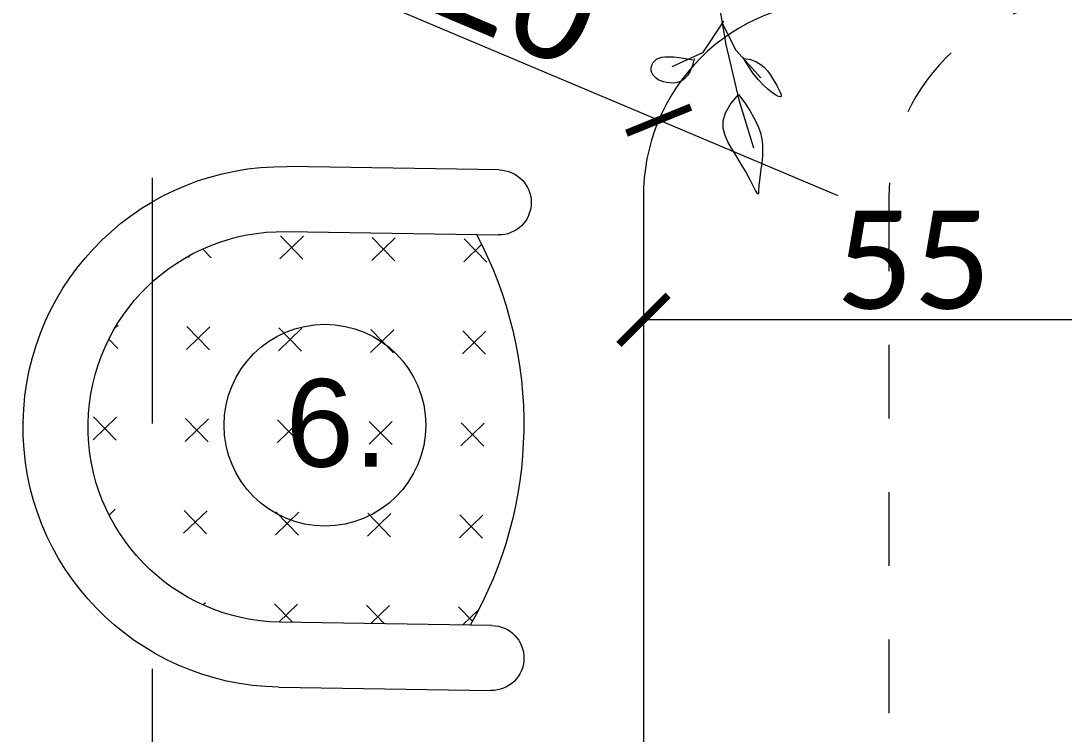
# Model space of a CAD drawing. Header units: centimetres. Extents: x -26724 to 60145, y -23645 to 6771.
# Drawn here: x -19323.5 to -19217.2, y -1964.9 to -1892.3 of the extents above; entities that cross this region are included whole.
import ezdxf

# ---------------------------------------------------------------- set-up
doc = ezdxf.new("R2010")
doc.units = ezdxf.units.CM
for name, pattern in [('AUSGEZOGEN', [0]), ('DALEKOVOD_VN', [5, 2.5, -2.5]), ('PUNKT2_S9', [0.35, 0.15, -0.1, 0, -0.1])]:
    doc.linetypes.add(name, pattern=pattern)
doc.layers.add('3.IZGLED 2', color=7, linetype='Continuous', lineweight=9, true_color=0x4a4a4a)
for name, color, linetype, lineweight in [('4.KOTE', 88, 'Continuous', 15), ('Moebel', 252, 'PUNKT2_S9', 13), ('namestaj', 8, 'Continuous', 9), ('namjestaj', 150, 'Continuous', 5)]:
    doc.layers.add(name, color=color, linetype=linetype, lineweight=lineweight)
doc.layers.add('pozicije', color=7, linetype='Continuous')
doc.styles.add('0.15', font='arial.ttf', dxfattribs={"height": 0.15})
doc.styles.get("Standard").update_dxf_attribs({"font": 'calibri.ttf'})
doc.dimstyles.new('ja 1 50', dxfattribs={"dimtxt": 10, "dimasz": 5, "dimexe": 5, "dimexo": 5, "dimgap": 1, "dimtad": 1, "dimdec": 0, "dimtxsty": 'Standard', "dimblk": 'ARCHTICK', "dimcen": 2.5, "dimclrd": 256, "dimclrt": 7, "dimadec": 0, "dimazin": 0, "dimtfac": 1, "dimtdec": 0, "dimtix": 1, "dimtmove": 1, "dimatfit": 3, "dimldrblk": 'ARCHTICK', "dimfxl": 10, "dimfxlon": 1, "dimlwd": 0, "dimlwe": 9, "dimarcsym": 0})

# ---------------------------------------------------------------- blocks, each defined once
blk = doc.blocks.new('ggggt')
at = {"layer": 'Moebel', "color": 91, "linetype": 'AUSGEZOGEN', "lineweight": 18, "transparency": 33554687}
for p, q in [((1563.06, 1952.83, 13.5), (1564.12, 1946.54, 13.5)), ((1563.87, 1948.92, 13.5), (1561.74, 1945.67, 13.5)), ((1563.72, 1948.78, 13.5), (1565.14, 1945.95, 13.5)), ((1561.74, 1945.67, 13.5), (1558.63, 1944.25, 13.5)), ((1564.12, 1946.54, 13.5), (1565.46, 1940.91, 13.5)), ((1565.14, 1945.95, 13.5), (1567.68, 1943.13, 13.5)), ((1556.55, 1944.3, 13.5), (1556.62, 1944.51, 13.5)), ((1556.62, 1944.51, 13.5), (1556.73, 1944.7, 13.5)), ((1556.73, 1944.7, 13.5), (1556.88, 1944.88, 13.5)), ((1556.88, 1944.88, 13.5), (1557.07, 1945.03, 13.5)), ((1557.07, 1945.03, 13.5), (1557.31, 1945.14, 13.5)), ((1557.31, 1945.14, 13.5), (1557.59, 1945.23, 13.5)), ((1557.59, 1945.23, 13.5), (1557.92, 1945.27, 13.5)), ((1557.92, 1945.27, 13.5), (1558.33, 1945.28, 13.5)), ((1558.33, 1945.28, 13.5), (1558.8, 1945.26, 13.5)), ((1558.8, 1945.26, 13.5), (1559.36, 1945.2, 13.5)), ((1559.36, 1945.2, 13.5), (1560.01, 1945.1, 13.5)), ((1560.01, 1945.1, 13.5), (1560.75, 1944.96, 13.5)), ((1560.89, 1945.1, 13.5), (1560.71, 1944.39, 13.5)), ((1566.38, 1944.35, 13.5), (1565.84, 1945.25, 13.5)), ((1565.98, 1945.11, 13.5), (1566.62, 1945, 13.5)), ((1566.62, 1945, 13.5), (1567.17, 1944.81, 13.5)), ((1567.17, 1944.81, 13.5), (1567.63, 1944.54, 13.5)), ((1567.63, 1944.54, 13.5), (1568.02, 1944.22, 13.5)), ((1556.52, 1944.08, 13.5), (1556.55, 1944.3, 13.5)), ((1556.53, 1943.86, 13.5), (1556.52, 1944.08, 13.5)), ((1556.59, 1943.65, 13.5), (1556.53, 1943.86, 13.5)), ((1556.69, 1943.45, 13.5), (1556.59, 1943.65, 13.5)), ((1556.84, 1943.26, 13.5), (1556.69, 1943.45, 13.5)), ((1560.49, 1943.82, 13.5), (1560.23, 1943.38, 13.5)), ((1560.71, 1944.39, 13.5), (1560.49, 1943.82, 13.5)), ((1566.92, 1943.58, 13.5), (1566.38, 1944.35, 13.5)), ((1567.46, 1942.93, 13.5), (1566.92, 1943.58, 13.5)), ((1568.02, 1944.22, 13.5), (1568.35, 1943.86, 13.5)), ((1568.35, 1943.86, 13.5), (1568.63, 1943.48, 13.5)), ((1568.63, 1943.48, 13.5), (1568.87, 1943.08, 13.5)), ((1557.02, 1943.1, 13.5), (1556.84, 1943.26, 13.5)), ((1557.24, 1942.95, 13.5), (1557.02, 1943.1, 13.5)), ((1557.49, 1942.83, 13.5), (1557.24, 1942.95, 13.5)), ((1557.76, 1942.73, 13.5), (1557.49, 1942.83, 13.5)), ((1558.06, 1942.66, 13.5), (1557.76, 1942.73, 13.5)), ((1558.37, 1942.62, 13.5), (1558.06, 1942.66, 13.5)), ((1558.68, 1942.61, 13.5), (1558.37, 1942.62, 13.5)), ((1559.01, 1942.64, 13.5), (1558.68, 1942.61, 13.5)), ((1559.33, 1942.71, 13.5), (1559.01, 1942.64, 13.5)), ((1559.65, 1942.85, 13.5), (1559.33, 1942.71, 13.5)), ((1559.95, 1943.07, 13.5), (1559.65, 1942.85, 13.5)), ((1560.23, 1943.38, 13.5), (1559.95, 1943.07, 13.5)), ((1567.97, 1942.39, 13.5), (1567.46, 1942.93, 13.5)), ((1568.44, 1941.95, 13.5), (1567.97, 1942.39, 13.5)), ((1568.87, 1943.08, 13.5), (1569.1, 1942.7, 13.5)), ((1569.1, 1942.7, 13.5), (1569.3, 1942.35, 13.5)), ((1569.3, 1942.35, 13.5), (1569.48, 1942.02, 13.5)), ((1564.59, 1940.46, 13.5), (1565.42, 1941.43, 13.5)), ((1565.42, 1941.43, 13.5), (1566.04, 1940.58, 13.5)), ((1565.42, 1941.43, 13.5), (1565.42, 1941.43, 13.5)), ((1568.86, 1941.62, 13.5), (1568.44, 1941.95, 13.5)), ((1569.21, 1941.39, 13.5), (1568.86, 1941.62, 13.5)), ((1569.48, 1941.25, 13.5), (1569.21, 1941.39, 13.5)), ((1569.48, 1942.02, 13.5), (1569.62, 1941.74, 13.5)), ((1569.62, 1941.74, 13.5), (1569.73, 1941.51, 13.5)), ((1569.73, 1941.51, 13.5), (1569.77, 1941.34, 13.5)), ((1569.77, 1941.34, 13.5), (1569.76, 1941.24, 13.5)), ((1564.09, 1939.57, 13.5), (1564.59, 1940.46, 13.5)), ((1565.46, 1940.91, 13.5), (1566.95, 1936, 13.5)), ((1566.04, 1940.58, 13.5), (1566.55, 1939.82, 13.5)), ((1569.66, 1941.2, 13.5), (1569.48, 1941.25, 13.5)), ((1569.76, 1941.24, 13.5), (1569.66, 1941.2, 13.5)), ((1563.86, 1938.75, 13.5), (1564.09, 1939.57, 13.5)), ((1566.55, 1939.82, 13.5), (1566.95, 1939.15, 13.5)), ((1566.95, 1939.15, 13.5), (1567.25, 1938.55, 13.5)), ((1563.86, 1937.99, 13.5), (1563.86, 1938.75, 13.5)), ((1567.25, 1938.55, 13.5), (1567.48, 1938.01, 13.5)), ((1564.04, 1937.28, 13.5), (1563.86, 1937.99, 13.5)), ((1564.33, 1936.61, 13.5), (1564.04, 1937.28, 13.5)), ((1567.48, 1938.01, 13.5), (1567.64, 1937.53, 13.5)), ((1567.64, 1937.53, 13.5), (1567.75, 1937.08, 13.5)), ((1567.75, 1937.08, 13.5), (1567.82, 1936.67, 13.5)), ((1564.7, 1935.97, 13.5), (1564.33, 1936.61, 13.5)), ((1565.09, 1935.35, 13.5), (1564.7, 1935.97, 13.5)), ((1567.82, 1936.67, 13.5), (1567.86, 1936.27, 13.5)), ((1567.86, 1936.27, 13.5), (1567.87, 1935.89, 13.5)), ((1565.46, 1934.76, 13.5), (1565.09, 1935.35, 13.5)), ((1567.85, 1935.17, 13.5), (1567.82, 1934.82, 13.5)), ((1567.87, 1935.52, 13.5), (1567.85, 1935.17, 13.5)), ((1567.87, 1935.89, 13.5), (1567.87, 1935.52, 13.5)), ((1565.8, 1934.18, 13.5), (1565.46, 1934.76, 13.5)), ((1566.11, 1933.64, 13.5), (1565.8, 1934.18, 13.5)), ((1567.7, 1933.86, 13.5), (1567.65, 1933.55, 13.5)), ((1567.74, 1934.17, 13.5), (1567.7, 1933.86, 13.5)), ((1567.78, 1934.49, 13.5), (1567.74, 1934.17, 13.5)), ((1567.82, 1934.82, 13.5), (1567.78, 1934.49, 13.5)), ((1566.38, 1933.13, 13.5), (1566.11, 1933.64, 13.5)), ((1566.63, 1932.68, 13.5), (1566.38, 1933.13, 13.5)), ((1567.58, 1932.97, 13.5), (1567.54, 1932.7, 13.5)), ((1567.61, 1933.26, 13.5), (1567.58, 1932.97, 13.5)), ((1567.65, 1933.55, 13.5), (1567.61, 1933.26, 13.5)), ((1566.84, 1932.27, 13.5), (1566.63, 1932.68, 13.5)), ((1567.01, 1931.93, 13.5), (1566.84, 1932.27, 13.5)), ((1567.15, 1931.67, 13.5), (1567.01, 1931.93, 13.5)), ((1567.46, 1931.78, 13.5), (1567.45, 1931.61, 13.5)), ((1567.47, 1931.98, 13.5), (1567.46, 1931.78, 13.5)), ((1567.49, 1932.2, 13.5), (1567.47, 1931.98, 13.5)), ((1567.51, 1932.44, 13.5), (1567.49, 1932.2, 13.5)), ((1567.54, 1932.7, 13.5), (1567.51, 1932.44, 13.5)), ((1567.26, 1931.48, 13.5), (1567.15, 1931.67, 13.5)), ((1567.34, 1931.36, 13.5), (1567.26, 1931.48, 13.5)), ((1567.39, 1931.3, 13.5), (1567.34, 1931.36, 13.5)), ((1567.42, 1931.31, 13.5), (1567.39, 1931.3, 13.5)), ((1567.44, 1931.37, 13.5), (1567.42, 1931.31, 13.5)), ((1567.45, 1931.47, 13.5), (1567.44, 1931.37, 13.5)), ((1567.45, 1931.61, 13.5), (1567.45, 1931.47, 13.5))]:
    blk.add_line(p, q, dxfattribs=at)
blk = doc.blocks.new('gggddgdgd')
at = {"layer": 'namjestaj', "transparency": 33554687}
for p, q in [((1591.13, 1615.44, 13.5), (1612.72, 1615.79, 13.5)), ((1612.82, 1609.17, 13.5), (1591.24, 1608.82, 13.5)), ((1611.08, 1608.69, 13.5), (1613.46, 1606.38, 13.5)), ((1611.12, 1606.35, 13.5), (1613.42, 1608.73, 13.5)), ((1592.39, 1606.05, 13.5), (1594.7, 1608.43, 13.5)), ((1592.92, 1607.84, 13.5), (1594.73, 1606.09, 13.5)), ((1601.72, 1608.54, 13.5), (1604.1, 1606.24, 13.5)), ((1601.76, 1606.2, 13.5), (1604.06, 1608.58, 13.5)), ((1620.48, 1606.5, 13.5), (1621.35, 1607.4, 13.5)), ((1622.54, 1606.81, 13.5), (1622.82, 1606.53, 13.5)), ((1601.87, 1599.18, 13.5), (1604.25, 1596.87, 13.5)), ((1601.9, 1596.84, 13.5), (1604.21, 1599.21, 13.5)), ((1611.23, 1599.33, 13.5), (1613.61, 1597.02, 13.5)), ((1611.27, 1596.99, 13.5), (1613.57, 1599.36, 13.5)), ((1620.59, 1599.48, 13.5), (1622.97, 1597.17, 13.5)), ((1620.63, 1597.14, 13.5), (1622.93, 1599.51, 13.5)), ((1629.95, 1599.63, 13.5), (1630.33, 1599.26, 13.5)), ((1592.51, 1599.03, 13.5), (1594.88, 1596.73, 13.5)), ((1592.54, 1596.69, 13.5), (1594.85, 1599.07, 13.5)), ((1629.99, 1597.28, 13.5), (1630.89, 1598.22, 13.5)), ((1592.66, 1589.67, 13.5), (1595.03, 1587.36, 13.5)), ((1592.69, 1587.33, 13.5), (1595, 1589.7, 13.5)), ((1602.02, 1589.82, 13.5), (1604.39, 1587.51, 13.5)), ((1602.05, 1587.48, 13.5), (1604.36, 1589.85, 13.5)), ((1611.38, 1589.97, 13.5), (1613.76, 1587.66, 13.5)), ((1611.42, 1587.63, 13.5), (1613.72, 1590, 13.5)), ((1620.74, 1590.11, 13.5), (1623.12, 1587.81, 13.5)), ((1620.78, 1587.77, 13.5), (1623.08, 1590.15, 13.5)), ((1630.1, 1590.26, 13.5), (1632.48, 1587.96, 13.5)), ((1630.14, 1587.92, 13.5), (1632.44, 1590.3, 13.5)), ((1633, 1589.59, 13.5), (1633, 1589.63, 13.5)), ((1639.62, 1589.73, 13.5), (1639.62, 1589.69, 13.5)), ((1592.81, 1580.31, 13.5), (1595.18, 1578, 13.5)), ((1592.84, 1577.97, 13.5), (1595.15, 1580.34, 13.5)), ((1602.17, 1580.46, 13.5), (1604.54, 1578.15, 13.5)), ((1602.2, 1578.11, 13.5), (1604.51, 1580.49, 13.5)), ((1611.53, 1580.6, 13.5), (1613.9, 1578.3, 13.5)), ((1611.56, 1578.26, 13.5), (1613.87, 1580.64, 13.5)), ((1620.89, 1580.75, 13.5), (1623.27, 1578.45, 13.5)), ((1620.93, 1578.41, 13.5), (1623.23, 1580.79, 13.5)), ((1630.25, 1580.9, 13.5), (1630.86, 1580.31, 13.5)), ((1593.22, 1570.69, 13.5), (1594.84, 1569.12, 13.5)), ((1593.86, 1569.5, 13.5), (1595.29, 1570.98, 13.5)), ((1602.32, 1571.09, 13.5), (1604.2, 1569.27, 13.5)), ((1602.83, 1569.24, 13.5), (1604.66, 1571.13, 13.5)), ((1611.68, 1571.24, 13.5), (1613.56, 1569.42, 13.5)), ((1612.19, 1569.39, 13.5), (1614.02, 1571.28, 13.5)), ((1621.04, 1571.39, 13.5), (1621.28, 1571.16, 13.5)), ((1591.87, 1569.07, 13.5), (1613.46, 1569.41, 13.5)), ((1613.56, 1562.8, 13.5), (1591.98, 1562.45, 13.5))]:
    blk.add_line(p, q, dxfattribs=at)
for centre, radius, start, end in [((1591.18, 1612.13, 13.5), 3.31, 90.9137, 270.9137), ((1613.14, 1589.31, 13.5), 26.48, 0.9137, 90.9137), ((1629.77, 1589.56, 13.5), 41.14, 152.0171, 209.8102), ((1613.14, 1589.31, 13.5), 19.86, 0.9137, 90.9137), ((1613.14, 1589.27, 13.5), 19.86, 270.9137, 0.9137), ((1613.14, 1589.27, 13.5), 26.48, 270.9137, 0.9137), ((1591.92, 1565.76, 13.5), 3.31, 90.9137, 270.9137)]:
    blk.add_arc(centre, radius, start, end, dxfattribs=at)
blk = doc.blocks.new('_ArchTick')
at = {"color": 0, "linetype": 'ByBlock', "const_width": 0.15}
blk.add_lwpolyline([(-0.5, -0.5), (0.5, 0.5)], dxfattribs=at)
blk = doc.blocks.new('*D2639')
at = {"layer": '4.KOTE', "color": 0, "lineweight": 9, "transparency": 16777216}
for p, q in [((-19205.07, -1914.12), (-19205.07, -1927.72)), ((-19260.07, -1920.85), (-19260.07, -1927.72))]:
    blk.add_line(p, q, dxfattribs=at)
at = {"layer": '4.KOTE', "lineweight": 0, "transparency": 16777216}
blk.add_line((-19205.07, -1922.72), (-19260.07, -1922.72), dxfattribs=at)
at = {"layer": 'Defpoints', "color": 0, "transparency": 16777216}
for p in [(-19205.07, -1898.68, 13.5), (-19260.07, -1917.91, 13.5), (-19260.07, -1922.72)]:
    blk.add_point(p, dxfattribs=at)
at = {"layer": '4.KOTE', "lineweight": 0, "transparency": 16777216, "xscale": 5, "yscale": 5, "zscale": 5, "rotation": 180}
blk.add_blockref('_ArchTick', (-19260.07, -1922.72), dxfattribs=at)
at = {"layer": '4.KOTE', "lineweight": 0, "transparency": 16777216, "xscale": 5, "yscale": 5, "zscale": 5}
blk.add_blockref('_ArchTick', (-19205.07, -1922.72), dxfattribs=at)
at = {"layer": '4.KOTE', "color": 7, "transparency": 16777216, "insert": (-19232.57, -1916.65), "char_height": 10, "attachment_point": 5}
blk.add_mtext('55', dxfattribs=at)
blk = doc.blocks.new('*D2640')
at = {"layer": '4.KOTE', "color": 0, "lineweight": 9, "transparency": 16777216}
for p, q in [((-19200.72, -1890.26), (-19186.17, -1890.26)), ((-19200.44, -2453.26), (-19186.17, -2453.26))]:
    blk.add_line(p, q, dxfattribs=at)
at = {"layer": '4.KOTE', "lineweight": 0, "transparency": 16777216}
blk.add_line((-19191.17, -2453.26), (-19191.17, -1890.26), dxfattribs=at)
at = {"layer": 'Defpoints', "color": 0, "transparency": 16777216}
for p in [(-19240.07, -1890.26, 13.5), (-19191.17, -1890.26), (-19227.74, -2453.26, 13.5)]:
    blk.add_point(p, dxfattribs=at)
at = {"layer": '4.KOTE', "lineweight": 0, "transparency": 16777216, "xscale": 5, "yscale": 5, "zscale": 5}
for p, rotation in [((-19191.17, -1890.26), 90), ((-19191.17, -2453.26), 270)]:
    blk.add_blockref('_ArchTick', p, dxfattribs=dict(at, rotation=rotation))
at = {"layer": '4.KOTE', "color": 7, "transparency": 16777216, "insert": (-19197.29, -2171.76), "char_height": 10, "attachment_point": 5, "rotation": 90}
blk.add_mtext('563', dxfattribs=at)
blk = doc.blocks.new('*D2417')
at = {"layer": '4.KOTE', "lineweight": 0, "transparency": 16777216}
for p in [(-19290.45, -1888.92), (-19240.24, -1910.09)]:
    blk.add_line(p, (-19258.52, -1902.39), dxfattribs=at)
at = {"layer": 'Defpoints', "color": 0, "transparency": 16777216}
for p in [(-19258.52, -1902.39, 13.5), (-19240.24, -1910.09, 13.5)]:
    blk.add_point(p, dxfattribs=at)
at = {"layer": '4.KOTE', "lineweight": 0, "transparency": 16777216, "xscale": 5, "yscale": 5, "zscale": 5, "rotation": 337.1343821543271}
blk.add_blockref('_ArchTick', (-19258.52, -1902.39), dxfattribs=at)
at = {"layer": '4.KOTE', "color": 7, "transparency": 16777216, "insert": (-19276.71, -1888.07), "char_height": 10, "attachment_point": 5, "rotation": 337.1344}
blk.add_mtext('R20', dxfattribs=at)

msp = doc.modelspace()

# ---------------------------------------------------------------- linework, layer by layer
at = {"layer": '3.IZGLED 2', "color": 32, "linetype": 'DALEKOVOD_VN', "ltscale": 10, "true_color": 0xcd6928}
msp.add_line((-19310.07, -2533.26, 13.5), (-19310.07, -1320.26, 13.5), dxfattribs=at)
at = {"layer": 'namestaj'}
msp.add_circle((-19292.51, -1933.44), 10.27, dxfattribs=at)
at = {"layer": 'namjestaj'}
msp.add_line((-19260.07, -1910.26, 13.5), (-19260.07, -2433.26, 13.5), dxfattribs=at)
at = {"layer": 'namjestaj', "linetype": 'DALEKOVOD_VN', "ltscale": 3, "elevation": 13.5}
msp.add_lwpolyline([(-19215.07, -1890.25, 0.419151), (-19235.07, -1910.25), (-19235.07, -2433.48)], format="xyb", dxfattribs=at)
at = {"layer": 'namjestaj'}
msp.add_arc((-19240.24, -1910.09, 13.5), 19.83, 89.5179, 180.4821, dxfattribs=at)

# ---------------------------------------------------------------- block references
msp.add_blockref('ggggt', (-20815.8, -3841.22, 13.5))
at = {"xscale": -1}
msp.add_blockref('gggddgdgd', (-17683.63, -3522.9), dxfattribs=at)

# ---------------------------------------------------------------- texts
at = {"layer": 'pozicije', "style": '0.15'}
msp.add_text('6.', height=8.93, dxfattribs=at).set_placement((-19296.51, -1937.67))

# ---------------------------------------------------------------- dimensions: what is measured, and where the dimension line sits
at = {"layer": '4.KOTE'}
dim = msp.add_radius_dim(center=(-19240.24, -1910.09, 13.5), mpoint=(-19258.52, -1902.39, 13.5), dimstyle='ja 1 50', dxfattribs=at)
dim.commit()
dim.dimension.update_dxf_attribs({"geometry": '*D2417', "text_midpoint": (-19276.71, -1888.07)})
dim = msp.add_linear_dim(base=(-19191.17, -1890.26), p1=(-19227.74, -2453.26, 13.5), p2=(-19240.07, -1890.26, 13.5), angle=90, dimstyle='ja 1 50', dxfattribs=at)
dim.commit()
dim.dimension.update_dxf_attribs({"geometry": '*D2640', "text_midpoint": (-19197.29, -2171.76)})
dim = msp.add_linear_dim(base=(-19260.07, -1922.72), p1=(-19205.07, -1898.68, 13.5), p2=(-19260.07, -1917.91, 13.5), dimstyle='ja 1 50', dxfattribs=at)
dim.commit()
dim.dimension.update_dxf_attribs({"geometry": '*D2639', "text_midpoint": (-19232.57, -1916.65)})

doc.saveas('drawing.dxf')
